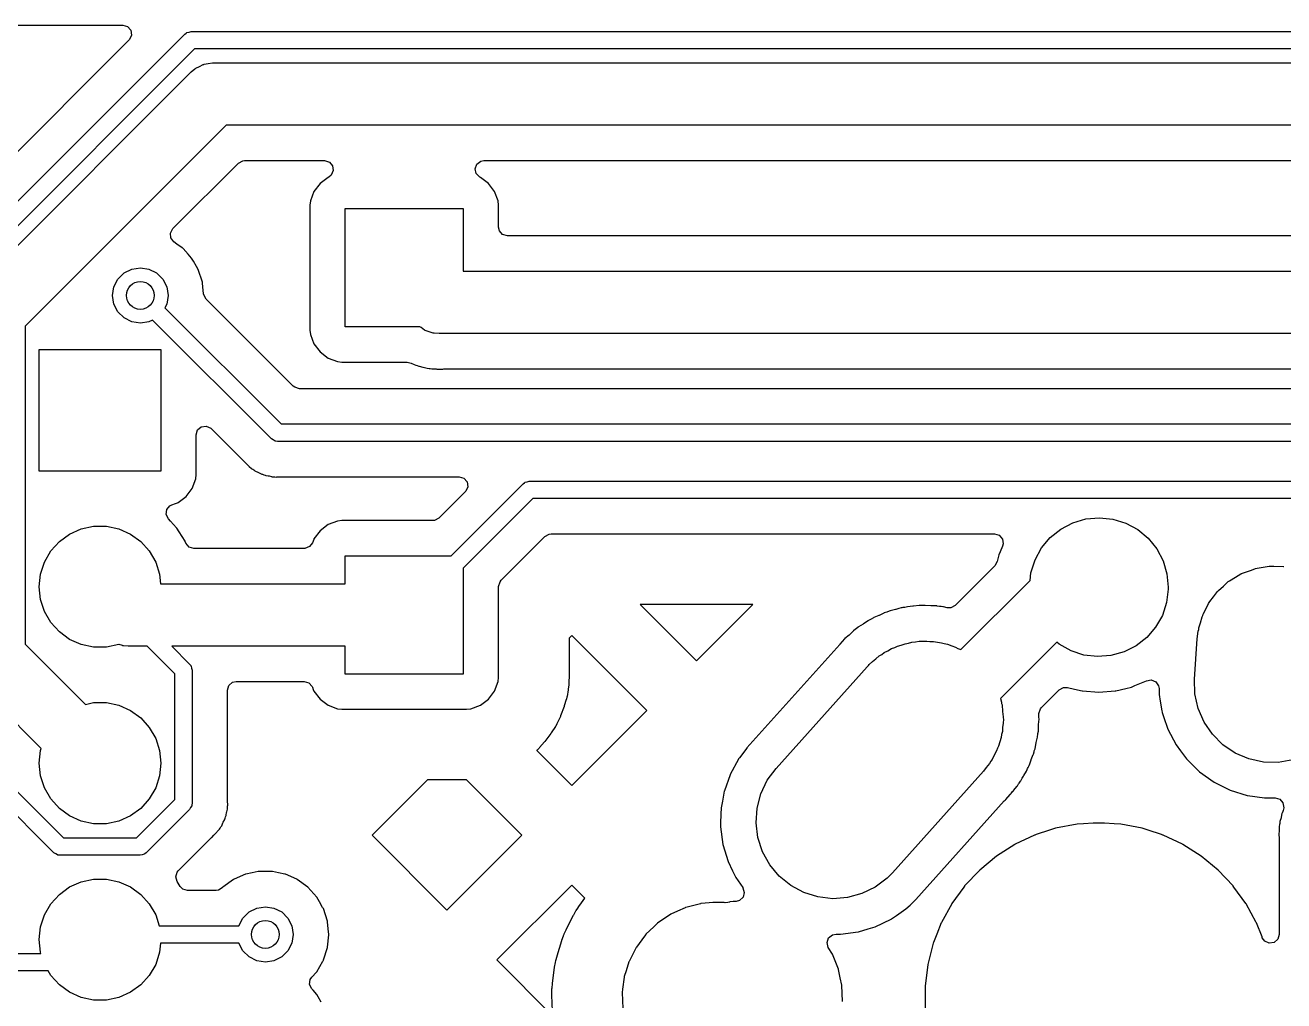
# Model space of a CAD drawing. Extents: x 124.5 to 210, y -114.5 to -26.5.
# Drawn here: x 144.04 to 162.16, y -40.56 to -26.51 of the extents above; entities that cross this region are included whole.
import ezdxf

# ---------------------------------------------------------------- set-up
doc = ezdxf.new("R2010")
doc.units = 0
doc.layers.add('BLACK', color=7, linetype='CONTINUOUS')

msp = doc.modelspace()

# ---------------------------------------------------------------- linework, layer by layer
at = {"layer": 'BLACK', "linetype": 'CONTINUOUS'}
for p, q in [((128.065, -26.5085), (145.447, -26.5085)), ((141.028, -31.9503), (146.342, -26.6366)), ((145.447, -26.5085), (145.515, -26.5285)), ((145.515, -26.5285), (145.561, -26.5822)), ((145.561, -26.5822), (145.571, -26.6524)), ((146.342, -26.6366), (146.36, -26.6233)), ((146.36, -26.6233), (146.363, -26.6198)), ((146.363, -26.6198), (146.366, -26.619)), ((146.366, -26.619), (146.371, -26.6151)), ((146.371, -26.6151), (146.401, -26.6087)), ((146.401, -26.6087), (146.43, -26.6)), ((146.43, -26.6), (201.191, -26.6)), ((145.536, -26.7236), (140.724, -31.535)), ((145.542, -26.717), (145.536, -26.7236)), ((145.571, -26.6524), (145.542, -26.717)), ((146.482, -26.85), (141.242, -32.0905)), ((201.139, -26.85), (146.482, -26.85)), ((146.433, -27.1818), (146.487, -27.1359)), ((146.487, -27.1359), (146.493, -27.1327)), ((146.493, -27.1327), (146.498, -27.1278)), ((146.498, -27.1278), (146.552, -27.1019)), ((146.552, -27.1019), (146.606, -27.0743)), ((146.606, -27.0743), (146.613, -27.073)), ((146.613, -27.073), (146.619, -27.0699)), ((146.619, -27.0699), (146.678, -27.061)), ((146.678, -27.061), (146.737, -27.0502)), ((146.737, -27.0502), (146.744, -27.0511)), ((146.744, -27.0511), (146.751, -27.05)), ((146.751, -27.05), (200.87, -27.05)), ((143.276, -30.3395), (146.433, -27.1818)), ((146.938, -27.95), (144.044, -30.8441)), ((200.684, -27.95), (146.938, -27.95)), ((146.169, -29.4378), (147.112, -28.4954)), ((147.112, -28.4954), (147.174, -28.4614)), ((147.174, -28.4614), (147.201, -28.4585)), ((147.201, -28.4585), (148.353, -28.4585)), ((148.353, -28.4585), (148.422, -28.4785)), ((148.422, -28.4785), (148.468, -28.5322)), ((148.478, -28.6024), (148.449, -28.667)), ((148.468, -28.5322), (148.478, -28.6024)), ((150.521, -28.5754), (150.546, -28.5089)), ((150.536, -28.6448), (150.521, -28.5754)), ((150.546, -28.5089), (150.603, -28.4664)), ((150.603, -28.4664), (150.647, -28.4585)), ((150.647, -28.4585), (174.516, -28.4585)), ((148.287, -28.7867), (148.199, -28.9033)), ((148.403, -28.6994), (148.287, -28.7867)), ((148.412, -28.6962), (148.403, -28.6994)), ((148.414, -28.695), (148.412, -28.6962)), ((148.449, -28.667), (148.414, -28.695)), ((150.586, -28.695), (150.536, -28.6448)), ((150.588, -28.6962), (150.586, -28.695)), ((150.597, -28.6994), (150.588, -28.6962)), ((150.713, -28.7867), (150.597, -28.6994)), ((150.801, -28.9033), (150.713, -28.7867)), ((148.199, -28.9033), (148.148, -29.0397)), ((150.852, -29.0397), (150.801, -28.9033)), ((148.148, -29.0397), (148.141, -29.1019)), ((148.141, -29.1019), (148.141, -30.8981)), ((148.65, -30.85), (148.65, -29.15)), ((148.65, -29.15), (150.35, -29.15)), ((150.35, -29.15), (150.35, -30.05)), ((150.858, -29.1019), (150.852, -29.0397)), ((150.858, -29.4155), (150.858, -29.1019)), ((146.135, -29.5019), (146.169, -29.4378)), ((146.141, -29.5726), (146.135, -29.5019)), ((150.87, -29.4678), (150.858, -29.4155)), ((150.916, -29.5215), (150.87, -29.4678)), ((150.984, -29.5415), (150.916, -29.5215)), ((146.184, -29.6288), (146.141, -29.5726)), ((146.227, -29.6602), (146.184, -29.6288)), ((146.301, -29.7136), (146.227, -29.6602)), ((146.311, -29.7211), (146.301, -29.7136)), ((174.516, -29.5415), (150.984, -29.5415)), ((146.316, -29.726), (146.311, -29.7211)), ((146.387, -29.8051), (146.316, -29.726)), ((146.316, -29.726), (146.316, -29.726)), ((146.439, -29.8631), (146.387, -29.8051)), ((146.465, -29.9078), (146.439, -29.8631)), ((145.376, -30.1649), (145.465, -30.0764)), ((145.465, -30.0764), (145.576, -30.0196)), ((145.576, -30.0196), (145.7, -30)), ((145.7, -30), (145.824, -30.0196)), ((145.824, -30.0196), (145.935, -30.0764)), ((145.935, -30.0764), (146.024, -30.1649)), ((146.508, -29.9832), (146.465, -29.9078)), ((146.535, -30.0284), (146.508, -29.9832)), ((146.594, -30.2101), (146.535, -30.0284)), ((150.35, -30.05), (178.056, -30.05)), ((145.32, -30.2764), (145.376, -30.1649)), ((146.024, -30.1649), (146.08, -30.2764)), ((146.594, -30.2166), (146.594, -30.2101)), ((146.601, -30.282), (146.594, -30.2166)), ((146.594, -30.2166), (146.594, -30.2166)), ((145.3, -30.4), (145.32, -30.2764)), ((145.32, -30.5236), (145.3, -30.4)), ((146.08, -30.2764), (146.1, -30.4)), ((146.1, -30.4), (146.08, -30.5236)), ((146.61, -30.3704), (146.601, -30.282)), ((146.611, -30.3753), (146.61, -30.3704)), ((146.613, -30.3889), (146.611, -30.3753)), ((146.647, -30.4512), (146.613, -30.3889)), ((145.376, -30.6351), (145.32, -30.5236)), ((146.08, -30.5236), (146.053, -30.5766)), ((146.053, -30.5766), (147.727, -32.2505)), ((147.901, -31.7051), (146.647, -30.4512)), ((145.465, -30.7236), (145.376, -30.6351)), ((145.576, -30.7804), (145.465, -30.7236)), ((145.7, -30.8), (145.576, -30.7804)), ((145.824, -30.7804), (145.7, -30.8)), ((145.877, -30.7534), (145.824, -30.7804)), ((147.587, -32.4639), (145.877, -30.7534)), ((144.044, -30.8441), (144.044, -35.4213)), ((148.141, -30.8981), (148.148, -30.9603)), ((148.148, -30.9603), (148.199, -31.0967)), ((149.724, -30.85), (148.65, -30.85)), ((149.741, -30.8621), (149.724, -30.85)), ((149.789, -30.8977), (149.741, -30.8621)), ((149.796, -30.9001), (149.789, -30.8977)), ((149.802, -30.9041), (149.796, -30.9001)), ((149.859, -30.9222), (149.802, -30.9041)), ((149.916, -30.942), (149.859, -30.9222)), ((149.923, -30.9423), (149.916, -30.942)), ((149.93, -30.9445), (149.923, -30.9423)), ((150, -30.95), (149.93, -30.9445)), ((178.242, -30.95), (150, -30.95)), ((148.199, -31.0967), (148.287, -31.2133)), ((144.244, -32.9303), (144.244, -31.1777)), ((144.244, -31.1777), (145.996, -31.1777)), ((145.996, -31.1777), (145.996, -32.9303)), ((148.287, -31.2133), (148.403, -31.3006)), ((148.403, -31.3006), (148.54, -31.3517)), ((148.54, -31.3517), (148.602, -31.3585)), ((148.602, -31.3585), (149.542, -31.3585)), ((149.542, -31.3585), (149.601, -31.3728)), ((149.601, -31.3728), (149.642, -31.3945)), ((149.642, -31.3945), (149.668, -31.4021)), ((149.668, -31.4021), (149.684, -31.4075)), ((149.684, -31.4075), (149.709, -31.4183)), ((149.709, -31.4183), (149.715, -31.4197)), ((149.715, -31.4197), (149.715, -31.4197)), ((149.715, -31.4197), (149.765, -31.4301)), ((149.765, -31.4301), (149.774, -31.4323)), ((149.774, -31.4323), (149.829, -31.4482)), ((149.829, -31.4482), (149.857, -31.4503)), ((149.857, -31.4503), (149.873, -31.4526)), ((149.873, -31.4526), (149.899, -31.4582)), ((149.899, -31.4582), (149.906, -31.4585)), ((149.906, -31.4585), (149.958, -31.4585)), ((149.958, -31.4585), (149.968, -31.4589)), ((149.968, -31.4589), (150.017, -31.4627)), ((150.017, -31.4627), (150.017, -31.4627)), ((150.017, -31.4627), (150.024, -31.4632)), ((150.024, -31.4632), (150.053, -31.4595)), ((150.053, -31.4595), (150.068, -31.4585)), ((150.068, -31.4585), (173.629, -31.4585)), ((147.922, -31.722), (147.901, -31.7051)), ((147.99, -31.742), (147.922, -31.722)), ((173.592, -31.742), (147.99, -31.742)), ((147.727, -32.2505), (173.92, -32.2505)), ((146.505, -32.4049), (146.525, -32.3368)), ((146.505, -32.9784), (146.505, -32.4049)), ((146.525, -32.3368), (146.578, -32.2903)), ((146.578, -32.2903), (146.649, -32.2802)), ((146.649, -32.2802), (146.713, -32.3097)), ((146.713, -32.3097), (146.72, -32.3158)), ((146.72, -32.3158), (147.172, -32.7678)), ((147.614, -32.4787), (147.587, -32.4639)), ((147.64, -32.4954), (147.614, -32.4787)), ((147.646, -32.4963), (147.64, -32.4954)), ((147.649, -32.4976), (147.646, -32.4963)), ((147.653, -32.4973), (147.649, -32.4976)), ((147.675, -32.5005), (147.653, -32.4973)), ((173.92, -32.5005), (147.675, -32.5005)), ((147.172, -32.7678), (147.179, -32.776)), ((147.179, -32.776), (147.183, -32.7825)), ((147.183, -32.7825), (147.189, -32.7879)), ((147.189, -32.7879), (147.233, -32.8291)), ((145.996, -32.9303), (144.244, -32.9303)), ((146.498, -33.0406), (146.505, -32.9784)), ((147.233, -32.8291), (147.236, -32.8319)), ((147.236, -32.8319), (147.256, -32.8516)), ((147.256, -32.8516), (147.259, -32.8541)), ((147.259, -32.8541), (147.268, -32.8618)), ((147.268, -32.8618), (147.3, -32.8921)), ((147.3, -32.8921), (147.307, -32.8959)), ((147.307, -32.8959), (147.307, -32.8959)), ((147.307, -32.8959), (147.318, -32.9018)), ((147.318, -32.9018), (147.334, -32.9127)), ((147.334, -32.9127), (147.35, -32.9251)), ((147.35, -32.9251), (147.358, -32.9283)), ((147.358, -32.9283), (147.358, -32.9283)), ((147.358, -32.9283), (147.391, -32.9427)), ((147.391, -32.9427), (147.402, -32.9479)), ((147.402, -32.9479), (147.44, -32.9692)), ((147.44, -32.9692), (147.448, -32.9712)), ((147.448, -32.9712), (147.448, -32.9712)), ((147.448, -32.9712), (147.46, -32.9742)), ((147.46, -32.9742), (147.479, -32.9806)), ((146.447, -33.177), (146.498, -33.0406)), ((147.479, -32.9806), (147.497, -32.9887)), ((147.497, -32.9887), (147.505, -32.9899)), ((147.505, -32.9899), (147.505, -32.9899)), ((147.505, -32.9899), (147.541, -32.9956)), ((147.541, -32.9956), (147.553, -32.998)), ((147.553, -32.998), (147.588, -33.007)), ((147.588, -33.007), (147.595, -33.009)), ((147.595, -33.009), (147.616, -33.009)), ((147.616, -33.009), (147.635, -33.0106)), ((147.635, -33.0106), (147.655, -33.0137)), ((147.655, -33.0137), (147.663, -33.013)), ((147.663, -33.013), (147.699, -33.0096)), ((147.699, -33.0096), (147.711, -33.009)), ((147.711, -33.009), (150.291, -33.009)), ((150.173, -34.15), (151.212, -33.1116)), ((150.291, -33.009), (150.359, -33.029)), ((150.359, -33.029), (150.406, -33.0827)), ((150.416, -33.1529), (150.386, -33.2175)), ((150.406, -33.0827), (150.416, -33.1529)), ((151.212, -33.1116), (151.229, -33.0983)), ((151.229, -33.0983), (151.232, -33.0948)), ((151.232, -33.0948), (151.235, -33.094)), ((151.235, -33.094), (151.24, -33.0901)), ((151.24, -33.0901), (151.27, -33.0837)), ((151.27, -33.0837), (151.3, -33.075)), ((151.3, -33.075), (174.449, -33.075)), ((139.552, -33.1669), (144.595, -38.2103)), ((146.243, -33.3809), (146.36, -33.2936)), ((146.36, -33.2936), (146.447, -33.177)), ((150.38, -33.2241), (149.999, -33.6046)), ((151.352, -33.325), (150.35, -34.3268)), ((150.386, -33.2175), (150.38, -33.2241)), ((174.501, -33.325), (151.352, -33.325)), ((144.455, -38.4237), (139.412, -33.3803)), ((146.073, -33.5537), (146.081, -33.4832)), ((146.081, -33.4832), (146.126, -33.4284)), ((146.126, -33.4284), (146.153, -33.4147)), ((146.153, -33.4147), (146.206, -33.3949)), ((146.206, -33.3949), (146.235, -33.3841)), ((146.235, -33.3841), (146.243, -33.3809)), ((146.235, -33.3841), (146.235, -33.3841)), ((146.104, -33.6175), (146.073, -33.5537)), ((146.132, -33.6483), (146.104, -33.6175)), ((146.221, -33.7462), (146.132, -33.6483)), ((148.403, -33.6994), (148.287, -33.7867)), ((148.54, -33.6483), (148.403, -33.6994)), ((148.602, -33.6415), (148.54, -33.6483)), ((149.91, -33.6415), (148.602, -33.6415)), ((149.937, -33.6386), (149.91, -33.6415)), ((149.999, -33.6046), (149.937, -33.6386)), ((158.952, -33.7632), (159.125, -33.6728)), ((159.125, -33.6728), (159.313, -33.6177)), ((159.313, -33.6177), (159.507, -33.6)), ((159.507, -33.6), (159.701, -33.6204)), ((159.701, -33.6204), (159.888, -33.6781)), ((159.888, -33.6781), (160.059, -33.771)), ((144.534, -33.9428), (144.682, -33.8351)), ((144.682, -33.8351), (144.849, -33.7606)), ((144.849, -33.7606), (145.028, -33.7225)), ((145.028, -33.7225), (145.212, -33.7225)), ((145.212, -33.7225), (145.391, -33.7606)), ((145.391, -33.7606), (145.558, -33.8351)), ((145.558, -33.8351), (145.706, -33.9428)), ((146.224, -33.7505), (146.221, -33.7462)), ((146.258, -33.8028), (146.224, -33.7505)), ((146.224, -33.7505), (146.224, -33.7505)), ((146.345, -33.9374), (146.258, -33.8028)), ((148.287, -33.7867), (148.199, -33.9033)), ((150.895, -34.5005), (151.525, -33.8704)), ((151.525, -33.8704), (151.588, -33.8364)), ((151.588, -33.8364), (151.615, -33.8335)), ((151.615, -33.8335), (157.996, -33.8335)), ((157.996, -33.8335), (158.064, -33.8535)), ((158.064, -33.8535), (158.111, -33.9072)), ((158.675, -34.035), (158.8, -33.8855)), ((158.8, -33.8855), (158.952, -33.7632)), ((160.059, -33.771), (160.21, -33.8954)), ((144.411, -34.0789), (144.534, -33.9428)), ((145.706, -33.9428), (145.829, -34.0789)), ((146.347, -33.9421), (146.345, -33.9374)), ((146.357, -33.9657), (146.347, -33.9421)), ((146.347, -33.9421), (146.347, -33.9421)), ((146.404, -34.0215), (146.357, -33.9657)), ((146.472, -34.0415), (146.404, -34.0215)), ((148.06, -34.0415), (146.472, -34.0415)), ((148.069, -34.0412), (148.06, -34.0415)), ((148.136, -34.0165), (148.069, -34.0412)), ((148.178, -33.9597), (148.136, -34.0165)), ((148.196, -33.9117), (148.178, -33.9597)), ((148.199, -33.9033), (148.196, -33.9117)), ((158.113, -34.0077), (158.077, -34.0923)), ((158.111, -33.9072), (158.121, -33.9774)), ((158.121, -33.9774), (158.113, -34.0077)), ((158.581, -34.2061), (158.675, -34.035)), ((160.21, -33.8954), (160.333, -34.0466)), ((160.333, -34.0466), (160.425, -34.2189)), ((144.263, -34.4118), (144.319, -34.2376)), ((144.319, -34.2376), (144.411, -34.0789)), ((145.829, -34.0789), (145.921, -34.2376)), ((145.921, -34.2376), (145.977, -34.4118)), ((148.65, -34.55), (148.65, -34.15)), ((148.65, -34.15), (150.173, -34.15)), ((158.037, -34.231), (158.004, -34.2907)), ((158.061, -34.1324), (158.037, -34.2308)), ((158.037, -34.2308), (158.037, -34.231)), ((158.077, -34.0923), (158.061, -34.1324)), ((158.522, -34.3921), (158.581, -34.2061)), ((160.425, -34.2189), (160.481, -34.4058)), ((144.244, -34.594), (144.263, -34.4118)), ((145.977, -34.4118), (145.992, -34.55)), ((150.35, -34.3268), (150.35, -35.85)), ((158.004, -34.2907), (157.432, -34.862)), ((158.509, -34.5043), (158.522, -34.3921)), ((160.481, -34.4058), (160.5, -34.6)), ((161.468, -34.4566), (161.546, -34.4088)), ((161.546, -34.4088), (161.552, -34.4066)), ((161.552, -34.4066), (161.556, -34.4046)), ((161.556, -34.4046), (161.681, -34.3584)), ((161.681, -34.3584), (161.746, -34.3338)), ((161.746, -34.3338), (161.748, -34.3335)), ((161.748, -34.3335), (161.749, -34.3333)), ((161.749, -34.3333), (161.952, -34.2985)), ((161.952, -34.2985), (161.954, -34.2985)), ((161.954, -34.2985), (161.957, -34.298)), ((161.957, -34.298), (162.02, -34.2994)), ((162.02, -34.2994), (162.158, -34.3012)), ((162.158, -34.3012), (162.164, -34.3025)), ((144.263, -34.7762), (144.244, -34.594)), ((145.992, -34.55), (148.65, -34.55)), ((150.858, -34.5896), (150.879, -34.5215)), ((150.858, -35.8981), (150.858, -34.5896)), ((150.879, -34.5215), (150.895, -34.5005)), ((157.514, -35.4996), (158.509, -34.5043)), ((160.5, -34.6), (160.5, -34.6279)), ((161.224, -34.6456), (161.295, -34.5836)), ((161.295, -34.5836), (161.364, -34.5203)), ((161.364, -34.5203), (161.373, -34.5148)), ((161.373, -34.5148), (161.379, -34.5099)), ((161.379, -34.5099), (161.468, -34.4566)), ((144.319, -34.9504), (144.263, -34.7762)), ((160.5, -34.6279), (160.475, -34.8215)), ((161.096, -34.8073), (161.151, -34.7385)), ((161.151, -34.7385), (161.206, -34.6643)), ((161.206, -34.6643), (161.217, -34.6543)), ((161.217, -34.6543), (161.224, -34.6456)), ((144.411, -35.1091), (144.319, -34.9504)), ((154.517, -34.8475), (152.896, -34.8475)), ((152.896, -34.8475), (153.707, -35.658)), ((153.707, -35.658), (154.517, -34.8475)), ((156.406, -34.9734), (156.337, -35.0064)), ((156.41, -34.9713), (156.406, -34.9734)), ((156.447, -34.9604), (156.41, -34.9713)), ((156.459, -34.9561), (156.447, -34.9604)), ((156.494, -34.9416), (156.459, -34.9561)), ((156.572, -34.9228), (156.494, -34.9416)), ((156.579, -34.921), (156.572, -34.9228)), ((156.619, -34.9091), (156.579, -34.921)), ((156.652, -34.8993), (156.619, -34.9091)), ((156.657, -34.8978), (156.652, -34.8993)), ((156.652, -34.8993), (156.652, -34.8993)), ((156.661, -34.8972), (156.657, -34.8978)), ((156.68, -34.8947), (156.661, -34.8972)), ((156.661, -34.8972), (156.661, -34.8972)), ((156.694, -34.8928), (156.68, -34.8947)), ((156.707, -34.8904), (156.694, -34.8928)), ((156.744, -34.8816), (156.707, -34.8904)), ((156.824, -34.8753), (156.744, -34.8816)), ((156.831, -34.8746), (156.824, -34.8753)), ((156.911, -34.8638), (156.831, -34.8746)), ((156.916, -34.864), (156.911, -34.8638)), ((156.949, -34.8648), (156.916, -34.864)), ((156.916, -34.864), (156.916, -34.864)), ((156.962, -34.8644), (156.949, -34.8648)), ((156.995, -34.8618), (156.962, -34.8644)), ((157, -34.8614), (156.995, -34.8618)), ((156.995, -34.8618), (156.995, -34.8618)), ((157.081, -34.8678), (157, -34.8614)), ((157.087, -34.8681), (157.081, -34.8678)), ((157.168, -34.8701), (157.087, -34.8681)), ((157.173, -34.871), (157.168, -34.8701)), ((157.206, -34.877), (157.173, -34.871)), ((157.173, -34.871), (157.173, -34.871)), ((157.219, -34.8787), (157.206, -34.877)), ((157.231, -34.8796), (157.219, -34.8787)), ((157.256, -34.8816), (157.231, -34.8796)), ((157.261, -34.8828), (157.256, -34.8816)), ((157.314, -34.8955), (157.261, -34.8828)), ((157.261, -34.8828), (157.261, -34.8828)), ((157.37, -34.8961), (157.314, -34.8955)), ((157.432, -34.862), (157.37, -34.8961)), ((160.475, -34.8215), (160.414, -35.0067)), ((161.001, -34.9895), (161.039, -34.9164)), ((161.039, -34.9164), (161.078, -34.8355)), ((161.078, -34.8355), (161.09, -34.8202)), ((161.09, -34.8202), (161.096, -34.8073)), ((144.534, -35.2452), (144.411, -35.1091)), ((156.106, -35.1322), (156.041, -35.1718)), ((156.111, -35.1285), (156.106, -35.1322)), ((156.178, -35.0824), (156.111, -35.1285)), ((156.183, -35.0803), (156.178, -35.0824)), ((156.213, -35.066), (156.183, -35.0803)), ((156.183, -35.0803), (156.183, -35.0803)), ((156.224, -35.0598), (156.213, -35.066)), ((156.256, -35.04), (156.224, -35.0598)), ((156.261, -35.0381), (156.256, -35.04)), ((156.331, -35.0091), (156.261, -35.0381)), ((156.261, -35.0381), (156.261, -35.0381)), ((156.337, -35.0064), (156.331, -35.0091)), ((160.414, -35.0067), (160.317, -35.1764)), ((160.94, -35.1861), (160.963, -35.1113)), ((160.963, -35.1113), (160.985, -35.0278)), ((160.985, -35.0278), (160.995, -35.007)), ((160.995, -35.007), (161.001, -34.9895)), ((144.682, -35.3529), (144.534, -35.2452)), ((151.911, -35.296), (151.873, -35.3342)), ((151.873, -35.3342), (151.873, -35.8981)), ((152.99, -36.375), (151.911, -35.296)), ((155.903, -35.2889), (155.845, -35.3382)), ((155.908, -35.2844), (155.903, -35.2889)), ((155.967, -35.2284), (155.908, -35.2844)), ((155.998, -35.2068), (155.967, -35.2284)), ((156.008, -35.1989), (155.998, -35.2068)), ((156.037, -35.1744), (156.008, -35.1989)), ((156.041, -35.1718), (156.037, -35.1744)), ((156.041, -35.1718), (156.041, -35.1718)), ((160.19, -35.3242), (160.036, -35.4443)), ((160.317, -35.1764), (160.19, -35.3242)), ((160.917, -35.3435), (160.93, -35.2343)), ((160.93, -35.2343), (160.937, -35.208)), ((160.937, -35.208), (160.94, -35.1861)), ((144.044, -35.4213), (144.91, -36.2877)), ((144.849, -35.4274), (144.682, -35.3529)), ((145.028, -35.4655), (144.849, -35.4274)), ((145.212, -35.4655), (145.028, -35.4655)), ((145.391, -35.4274), (145.212, -35.4655)), ((145.395, -35.4256), (145.391, -35.4274)), ((145.442, -35.442), (145.395, -35.4256)), ((145.449, -35.4423), (145.442, -35.442)), ((145.456, -35.4445), (145.449, -35.4423)), ((145.526, -35.45), (145.456, -35.4445)), ((145.799, -35.45), (145.526, -35.45)), ((146.196, -35.8471), (145.799, -35.45)), ((148.65, -35.45), (146.153, -35.45)), ((146.153, -35.45), (146.41, -35.7069)), ((148.65, -35.85), (148.65, -35.45)), ((155.77, -35.4247), (154.433, -36.915)), ((155.772, -35.4224), (155.77, -35.4247)), ((155.838, -35.3451), (155.772, -35.4224)), ((155.841, -35.3414), (155.838, -35.3451)), ((155.838, -35.3451), (155.838, -35.3451)), ((155.845, -35.3382), (155.841, -35.3414)), ((155.845, -35.3382), (155.845, -35.3382)), ((156.411, -35.5418), (156.462, -35.5165)), ((156.462, -35.5165), (156.516, -35.4846)), ((156.516, -35.4846), (156.561, -35.4678)), ((156.561, -35.4678), (156.602, -35.4476)), ((156.602, -35.4476), (156.654, -35.4334)), ((156.654, -35.4334), (156.709, -35.4133)), ((156.709, -35.4133), (156.761, -35.4044)), ((156.761, -35.4044), (156.809, -35.3914)), ((156.809, -35.3914), (156.859, -35.3876)), ((156.859, -35.3876), (156.912, -35.3785)), ((156.912, -35.3785), (156.969, -35.3792)), ((156.969, -35.3792), (157.022, -35.3752)), ((157.022, -35.3752), (157.068, -35.3805)), ((157.068, -35.3805), (157.118, -35.3812)), ((157.118, -35.3812), (157.178, -35.3931)), ((157.178, -35.3931), (157.234, -35.3996)), ((157.234, -35.3996), (157.275, -35.4124)), ((157.275, -35.4124), (157.32, -35.4213)), ((157.32, -35.4213), (157.381, -35.4457)), ((157.381, -35.4457), (157.438, -35.4637)), ((157.438, -35.4637), (157.472, -35.4822)), ((157.472, -35.4822), (157.511, -35.4976)), ((157.511, -35.4976), (157.514, -35.4996)), ((158.895, -35.3917), (158.082, -36.2047)), ((158.929, -35.4211), (158.895, -35.3917)), ((159.1, -35.5164), (158.929, -35.4211)), ((159.285, -35.5767), (159.1, -35.5164)), ((160.036, -35.4443), (159.862, -35.5323)), ((160.878, -35.9235), (160.917, -35.3435)), ((156.195, -35.7155), (156.24, -35.6706)), ((156.24, -35.6706), (156.289, -35.6338)), ((156.289, -35.6338), (156.339, -35.5899)), ((156.339, -35.5899), (156.377, -35.5671)), ((156.377, -35.5671), (156.411, -35.5418)), ((159.479, -35.5998), (159.285, -35.5767)), ((159.674, -35.5848), (159.479, -35.5998)), ((159.862, -35.5323), (159.674, -35.5848)), ((146.196, -37.6588), (146.196, -35.8471)), ((146.41, -35.7069), (146.423, -35.7248)), ((146.423, -35.7248), (146.426, -35.7278)), ((146.426, -35.7278), (146.427, -35.7305)), ((146.427, -35.7305), (146.431, -35.7357)), ((146.431, -35.7357), (146.438, -35.7658)), ((146.438, -35.7658), (146.446, -35.7953)), ((146.446, -35.7953), (146.446, -37.7106)), ((150.35, -35.85), (148.65, -35.85)), ((154.853, -37.2087), (156.163, -35.7487)), ((156.163, -35.7487), (156.178, -35.7332)), ((156.178, -35.7332), (156.184, -35.7256)), ((156.184, -35.7256), (156.195, -35.7155)), ((144.272, -36.9227), (143.276, -35.9259)), ((146.955, -36.0845), (146.975, -36.0164)), ((146.975, -36.0164), (147.028, -35.9699)), ((147.028, -35.9699), (147.081, -35.9585)), ((147.081, -35.9585), (148.06, -35.9585)), ((148.06, -35.9585), (148.128, -35.9785)), ((148.128, -35.9785), (148.175, -36.0322)), ((148.175, -36.0322), (148.178, -36.0403)), ((148.178, -36.0403), (148.19, -36.0726)), ((150.801, -36.0967), (150.852, -35.9603)), ((150.852, -35.9603), (150.858, -35.8981)), ((151.867, -36.0076), (151.86, -36.0698)), ((151.87, -35.9632), (151.867, -36.0043)), ((151.867, -36.0043), (151.867, -36.0076)), ((151.871, -35.9462), (151.87, -35.9598)), ((151.87, -35.9598), (151.87, -35.9632)), ((151.872, -35.9015), (151.871, -35.9428)), ((151.871, -35.9428), (151.871, -35.9462)), ((151.873, -35.8981), (151.872, -35.9015)), ((158.929, -36.0762), (158.992, -36.0422)), ((158.992, -36.0422), (159.048, -36.0428)), ((159.048, -36.0428), (159.147, -36.0667)), ((159.742, -36.0934), (159.887, -36.0584)), ((159.887, -36.0584), (159.968, -36.0391)), ((159.968, -36.0391), (160.019, -36.0176)), ((160.019, -36.0176), (160.09, -35.9882)), ((160.09, -35.9882), (160.187, -35.9482)), ((160.187, -35.9488), (160.254, -35.9363)), ((160.187, -35.9482), (160.187, -35.9488)), ((160.254, -35.9363), (160.319, -35.963)), ((160.319, -35.963), (160.36, -36.021)), ((160.36, -36.021), (160.367, -36.0603)), ((160.367, -36.0603), (160.368, -36.1132)), ((160.883, -36.1371), (160.878, -35.9235)), ((146.955, -37.6748), (146.955, -36.0845)), ((148.19, -36.0726), (148.199, -36.0967)), ((148.199, -36.0967), (148.287, -36.2133)), ((148.287, -36.2133), (148.403, -36.3006)), ((150.597, -36.3006), (150.713, -36.2133)), ((150.713, -36.2133), (150.801, -36.0967)), ((151.832, -36.2176), (151.804, -36.3088)), ((151.834, -36.21), (151.832, -36.2176)), ((151.841, -36.1793), (151.834, -36.21)), ((151.843, -36.1716), (151.841, -36.1793)), ((151.859, -36.0776), (151.843, -36.1716)), ((151.86, -36.0698), (151.859, -36.0776)), ((158.082, -36.2047), (158.098, -36.2546)), ((158.673, -36.3327), (158.929, -36.0762)), ((159.147, -36.0667), (159.258, -36.0934)), ((159.258, -36.0934), (159.258, -36.0934)), ((159.258, -36.0934), (159.263, -36.0945)), ((159.263, -36.0945), (159.5, -36.1132)), ((159.5, -36.1132), (159.737, -36.0945)), ((159.737, -36.0945), (159.742, -36.0934)), ((159.742, -36.0934), (159.742, -36.0934)), ((160.368, -36.1132), (160.368, -36.1457)), ((160.368, -36.1457), (160.384, -36.2397)), ((160.384, -36.2397), (160.407, -36.3794)), ((160.929, -36.3458), (160.883, -36.1371)), ((144.91, -36.2877), (145.028, -36.2625)), ((145.028, -36.2625), (145.212, -36.2625)), ((145.212, -36.2625), (145.391, -36.3006)), ((145.391, -36.3006), (145.558, -36.3751)), ((145.558, -36.3751), (145.706, -36.4828)), ((148.403, -36.3006), (148.54, -36.3517)), ((148.54, -36.3517), (148.602, -36.3585)), ((148.602, -36.3585), (150.398, -36.3585)), ((150.398, -36.3585), (150.46, -36.3517)), ((150.46, -36.3517), (150.597, -36.3006)), ((151.801, -36.3163), (151.75, -36.4526)), ((151.804, -36.3088), (151.801, -36.3163)), ((151.911, -37.4541), (152.99, -36.375)), ((158.098, -36.2546), (158.1, -36.2746)), ((158.1, -36.2746), (158.106, -36.295)), ((158.106, -36.295), (158.115, -36.3903)), ((158.115, -36.3903), (158.124, -36.4666)), ((158.635, -36.4492), (158.636, -36.4187)), ((158.636, -36.4187), (158.658, -36.3511)), ((158.658, -36.3511), (158.673, -36.3327)), ((160.407, -36.3794), (160.411, -36.3992)), ((160.411, -36.3992), (160.412, -36.4039)), ((160.412, -36.4039), (160.432, -36.4633)), ((161.014, -36.542), (160.929, -36.3458)), ((145.706, -36.4828), (145.829, -36.6189)), ((151.68, -36.5987), (151.676, -36.6064)), ((151.697, -36.5674), (151.68, -36.5987)), ((151.702, -36.5594), (151.697, -36.5674)), ((151.747, -36.4609), (151.702, -36.5594)), ((151.75, -36.4526), (151.747, -36.4609)), ((158.123, -36.5589), (158.114, -36.6219)), ((158.124, -36.4666), (158.123, -36.4829)), ((158.123, -36.4829), (158.125, -36.5)), ((158.125, -36.5), (158.123, -36.5589)), ((158.63, -36.6684), (158.632, -36.5877)), ((158.632, -36.5809), (158.633, -36.5753)), ((158.632, -36.5877), (158.632, -36.5809)), ((158.633, -36.5753), (158.639, -36.5)), ((158.636, -36.4621), (158.635, -36.4492)), ((158.636, -36.4712), (158.636, -36.4621)), ((158.639, -36.5), (158.636, -36.4712)), ((160.432, -36.4633), (160.493, -36.6429)), ((161.134, -36.7186), (161.014, -36.542)), ((145.829, -36.6189), (145.921, -36.7776)), ((145.921, -36.7776), (145.977, -36.9518)), ((151.612, -36.7048), (151.525, -36.8214)), ((151.617, -36.6975), (151.612, -36.7048)), ((151.676, -36.6064), (151.617, -36.6975)), ((158.094, -36.7626), (158.072, -36.8271)), ((158.1, -36.7194), (158.094, -36.7626)), ((158.111, -36.6799), (158.1, -36.7194)), ((158.114, -36.6219), (158.111, -36.6799)), ((158.599, -36.8352), (158.617, -36.7611)), ((158.617, -36.7611), (158.618, -36.7563)), ((158.617, -36.7611), (158.617, -36.7611)), ((158.618, -36.7563), (158.621, -36.7184)), ((158.621, -36.7184), (158.623, -36.7056)), ((158.623, -36.7056), (158.629, -36.6733)), ((158.629, -36.6733), (158.63, -36.6684)), ((158.629, -36.6733), (158.629, -36.6733)), ((160.493, -36.6429), (160.612, -36.8707)), ((161.286, -36.8693), (161.134, -36.7186)), ((144.244, -37.134), (144.263, -36.9518)), ((144.263, -36.9518), (144.272, -36.9227)), ((145.977, -36.9518), (145.996, -37.134)), ((151.41, -36.9481), (151.407, -36.9506)), ((151.407, -36.9506), (151.911, -37.4541)), ((151.417, -36.942), (151.41, -36.9481)), ((151.442, -36.9167), (151.417, -36.942)), ((151.448, -36.9102), (151.442, -36.9167)), ((151.519, -36.8284), (151.448, -36.9102)), ((151.525, -36.8214), (151.519, -36.8284)), ((154.43, -36.9188), (154.324, -37.0572)), ((154.431, -36.9169), (154.43, -36.9188)), ((154.43, -36.9188), (154.43, -36.9188)), ((154.433, -36.915), (154.431, -36.9169)), ((154.433, -36.915), (154.433, -36.915)), ((158.028, -36.9576), (157.992, -37.0209)), ((158.04, -36.9201), (158.028, -36.9576)), ((158.056, -36.8866), (158.04, -36.9201)), ((158.072, -36.8271), (158.056, -36.8866)), ((158.567, -36.9694), (158.571, -36.957)), ((158.571, -36.957), (158.582, -36.926)), ((158.582, -36.926), (158.583, -36.9213)), ((158.582, -36.926), (158.582, -36.926)), ((158.583, -36.9213), (158.598, -36.8419)), ((158.598, -36.8419), (158.599, -36.8352)), ((160.612, -36.8707), (160.674, -36.9547)), ((160.674, -36.9547), (160.76, -37.07)), ((161.463, -36.9887), (161.286, -36.8693)), ((144.263, -37.3162), (144.244, -37.134)), ((145.996, -37.134), (145.977, -37.3162)), ((154.31, -37.0771), (154.192, -37.2962)), ((154.312, -37.0743), (154.31, -37.0771)), ((154.314, -37.07), (154.312, -37.0743)), ((154.324, -37.0572), (154.314, -37.07)), ((157.927, -37.1372), (157.878, -37.1966)), ((157.944, -37.1063), (157.927, -37.1372)), ((157.964, -37.0794), (157.944, -37.1063)), ((157.992, -37.0209), (157.964, -37.0794)), ((158.5, -37.1592), (158.525, -37.0877)), ((158.525, -37.0877), (158.527, -37.0813)), ((158.527, -37.0813), (158.556, -37.0109)), ((158.556, -37.0109), (158.558, -37.0063)), ((158.558, -37.0063), (158.567, -36.9694)), ((160.76, -37.07), (160.765, -37.0771)), ((160.765, -37.0771), (160.769, -37.0806)), ((160.769, -37.0806), (160.769, -37.0806)), ((160.769, -37.0806), (160.78, -37.0916)), ((160.78, -37.0916), (160.949, -37.257)), ((161.66, -37.0723), (161.463, -36.9887)), ((161.869, -37.1173), (161.66, -37.0723)), ((162.082, -37.122), (161.869, -37.1173)), ((162.293, -37.0862), (162.082, -37.122)), ((144.319, -37.4904), (144.263, -37.3162)), ((145.977, -37.3162), (145.921, -37.4904)), ((154.19, -37.3008), (154.108, -37.534)), ((154.192, -37.2962), (154.19, -37.3008)), ((154.19, -37.3008), (154.19, -37.3008)), ((154.726, -37.3806), (154.853, -37.2087)), ((157.837, -37.2513), (156.527, -38.7113)), ((157.878, -37.1966), (157.837, -37.2513)), ((158.397, -37.3501), (158.414, -37.319)), ((158.414, -37.319), (158.418, -37.3131)), ((158.418, -37.3131), (158.457, -37.2481)), ((158.457, -37.2481), (158.46, -37.2439)), ((158.46, -37.2439), (158.462, -37.2393)), ((158.462, -37.2393), (158.475, -37.2088)), ((158.462, -37.2393), (158.462, -37.2393)), ((158.475, -37.2088), (158.48, -37.1971)), ((158.48, -37.1971), (158.496, -37.1682)), ((158.496, -37.1682), (158.498, -37.1638)), ((158.496, -37.1682), (158.496, -37.1682)), ((158.498, -37.1638), (158.5, -37.1592)), ((158.5, -37.1592), (158.5, -37.1592)), ((160.949, -37.257), (161.159, -37.406)), ((144.411, -37.6491), (144.319, -37.4904)), ((145.921, -37.4904), (145.829, -37.6491)), ((149.834, -37.3725), (149.036, -38.1711)), ((150.395, -37.3725), (149.834, -37.3725)), ((151.194, -38.1711), (150.395, -37.3725)), ((154.634, -37.5734), (154.726, -37.3806)), ((158.273, -37.5249), (158.326, -37.4631)), ((158.326, -37.4631), (158.328, -37.4589)), ((158.328, -37.4589), (158.345, -37.4307)), ((158.328, -37.4589), (158.328, -37.4589)), ((158.345, -37.4307), (158.353, -37.42)), ((158.353, -37.42), (158.373, -37.394)), ((158.373, -37.3939), (158.376, -37.39)), ((158.373, -37.394), (158.373, -37.3939)), ((158.376, -37.39), (158.397, -37.3501)), ((161.159, -37.406), (161.389, -37.5203)), ((144.534, -37.7852), (144.411, -37.6491)), ((145.645, -38.2103), (146.196, -37.6588)), ((145.829, -37.6491), (145.706, -37.7852)), ((146.955, -37.6867), (146.955, -37.6748)), ((146.96, -37.7307), (146.955, -37.6867)), ((154.08, -37.6807), (154.063, -37.775)), ((154.107, -37.5387), (154.08, -37.6807)), ((154.108, -37.534), (154.107, -37.5387)), ((154.108, -37.534), (154.108, -37.534)), ((154.579, -37.7801), (154.634, -37.5734)), ((156.863, -39.0987), (158.138, -37.678)), ((158.138, -37.678), (158.15, -37.6663)), ((158.15, -37.6663), (158.155, -37.6618)), ((158.155, -37.6618), (158.159, -37.6586)), ((158.155, -37.6618), (158.155, -37.6618)), ((158.159, -37.6586), (158.162, -37.6549)), ((158.162, -37.6549), (158.221, -37.5852)), ((158.162, -37.6549), (158.162, -37.6549)), ((158.221, -37.5852), (158.229, -37.5768)), ((158.229, -37.5768), (158.231, -37.5745)), ((158.231, -37.5745), (158.247, -37.5556)), ((158.247, -37.5556), (158.259, -37.5431)), ((158.259, -37.5431), (158.269, -37.5301)), ((158.269, -37.5301), (158.273, -37.5249)), ((161.389, -37.5203), (161.634, -37.5972)), ((161.634, -37.5972), (161.639, -37.5979)), ((161.639, -37.5979), (161.639, -37.5979)), ((161.639, -37.5979), (161.884, -37.634)), ((161.884, -37.634), (161.884, -37.634)), ((161.884, -37.634), (161.889, -37.6348)), ((161.889, -37.6348), (161.937, -37.6342)), ((161.937, -37.6342), (162.036, -37.6332)), ((162.036, -37.6332), (162.104, -37.6525)), ((162.104, -37.6525), (162.151, -37.7057)), ((144.682, -37.8929), (144.534, -37.7852)), ((145.706, -37.7852), (145.558, -37.8929)), ((146.41, -37.799), (145.785, -38.4237)), ((146.424, -37.772), (146.41, -37.799)), ((146.441, -37.7461), (146.424, -37.772)), ((146.442, -37.7397), (146.441, -37.7461)), ((146.443, -37.7373), (146.442, -37.7397)), ((146.446, -37.7106), (146.443, -37.7327)), ((146.443, -37.7327), (146.443, -37.7373)), ((146.936, -37.8809), (146.941, -37.8451)), ((146.941, -37.8451), (146.944, -37.8335)), ((146.944, -37.8335), (146.953, -37.7983)), ((146.953, -37.7983), (146.955, -37.7907)), ((146.953, -37.7983), (146.953, -37.7983)), ((146.955, -37.7704), (146.956, -37.7507)), ((146.955, -37.7907), (146.955, -37.7704)), ((146.956, -37.7507), (146.958, -37.7385)), ((146.958, -37.7385), (146.96, -37.7307)), ((154.059, -37.8537), (154.055, -38.0122)), ((154.06, -37.7916), (154.059, -37.8537)), ((154.063, -37.775), (154.06, -37.7916)), ((154.565, -37.9934), (154.579, -37.7801)), ((162.135, -37.8599), (162.125, -37.9101)), ((162.137, -37.8537), (162.135, -37.8599)), ((162.135, -37.8599), (162.135, -37.8599)), ((162.147, -37.8287), (162.137, -37.8537)), ((162.153, -37.8134), (162.147, -37.8287)), ((162.151, -37.7057), (162.162, -37.7758)), ((162.159, -37.7939), (162.153, -37.8134)), ((162.162, -37.7758), (162.159, -37.7939)), ((144.849, -37.9674), (144.682, -37.8929)), ((145.028, -38.0055), (144.849, -37.9674)), ((145.212, -38.0055), (145.028, -38.0055)), ((145.391, -37.9674), (145.212, -38.0055)), ((145.558, -37.8929), (145.391, -37.9674)), ((146.848, -38.0682), (146.858, -38.0517)), ((146.858, -38.0517), (146.861, -38.0486)), ((146.861, -38.0486), (146.871, -38.0357)), ((146.871, -38.0357), (146.888, -37.9951)), ((146.888, -37.9951), (146.894, -37.9845)), ((146.894, -37.9845), (146.915, -37.9457)), ((146.915, -37.9457), (146.917, -37.938)), ((146.917, -37.938), (146.92, -37.9261)), ((146.917, -37.938), (146.917, -37.938)), ((146.92, -37.9261), (146.926, -37.9074)), ((146.926, -37.9074), (146.931, -37.896)), ((146.931, -37.896), (146.934, -37.8888)), ((146.934, -37.8888), (146.936, -37.8809)), ((146.936, -37.8809), (146.936, -37.8809)), ((154.055, -38.0122), (154.054, -38.0486)), ((154.054, -38.0486), (154.088, -38.3035)), ((154.592, -38.2054), (154.565, -37.9934)), ((159.186, -38.0124), (158.876, -38.0714)), ((159.279, -38.0065), (159.186, -38.0124)), ((159.419, -37.9977), (159.279, -38.0065)), ((159.421, -37.9976), (159.419, -37.9977)), ((159.419, -37.9977), (159.419, -37.9977)), ((159.579, -37.9976), (159.421, -37.9976)), ((159.581, -37.9977), (159.579, -37.9976)), ((159.721, -38.0065), (159.581, -37.9977)), ((159.581, -37.9977), (159.581, -37.9977)), ((159.814, -38.0124), (159.721, -38.0065)), ((160.124, -38.0714), (159.814, -38.0124)), ((162.097, -38.0443), (162.096, -38.0507)), ((162.096, -38.0507), (162.096, -38.1032)), ((162.102, -38.0176), (162.097, -38.0443)), ((162.105, -38.0015), (162.102, -38.0176)), ((162.107, -37.9744), (162.105, -38.0015)), ((162.123, -37.919), (162.107, -37.9744)), ((162.125, -37.9101), (162.123, -37.919)), ((144.595, -38.2103), (145.645, -38.2103)), ((146.246, -38.6817), (146.714, -38.2143)), ((146.714, -38.2143), (146.722, -38.2067)), ((146.722, -38.2067), (146.728, -38.2026)), ((146.728, -38.2026), (146.758, -38.1711)), ((146.758, -38.1711), (146.775, -38.153)), ((146.775, -38.153), (146.778, -38.1501)), ((146.778, -38.1501), (146.797, -38.1304)), ((146.797, -38.1304), (146.8, -38.1272)), ((146.8, -38.1272), (146.808, -38.1182)), ((146.808, -38.1182), (146.822, -38.1032)), ((146.822, -38.1032), (146.838, -38.0859)), ((146.838, -38.0859), (146.848, -38.0682)), ((149.036, -38.1711), (150.115, -39.2501)), ((150.115, -39.2501), (151.194, -38.1711)), ((154.658, -38.4086), (154.592, -38.2054)), ((158.573, -38.1704), (158.296, -38.3011)), ((158.577, -38.1687), (158.573, -38.1704)), ((158.573, -38.1704), (158.573, -38.1704)), ((158.597, -38.1622), (158.577, -38.1687)), ((158.79, -38.0997), (158.597, -38.1622)), ((158.876, -38.0714), (158.79, -38.0997)), ((160.21, -38.0997), (160.124, -38.0714)), ((160.403, -38.1622), (160.21, -38.0997)), ((160.423, -38.1687), (160.403, -38.1622)), ((160.427, -38.1704), (160.423, -38.1687)), ((160.704, -38.3011), (160.427, -38.1704)), ((160.427, -38.1704), (160.427, -38.1704)), ((162.093, -38.1501), (162.092, -38.1685)), ((162.092, -38.1685), (162.093, -38.1749)), ((162.096, -38.1129), (162.093, -38.1501)), ((162.093, -38.1749), (162.096, -38.1975)), ((162.096, -38.1032), (162.096, -38.1129)), ((162.096, -38.1975), (162.096, -38.2133)), ((162.096, -38.2133), (162.096, -39.5998)), ((154.088, -38.3035), (154.161, -38.5499)), ((154.762, -38.5956), (154.658, -38.4086)), ((158.292, -38.3028), (158.026, -38.4715)), ((158.296, -38.3011), (158.292, -38.3028)), ((158.296, -38.3011), (158.296, -38.3011)), ((160.708, -38.3028), (160.704, -38.3011)), ((160.704, -38.3011), (160.704, -38.3011)), ((160.974, -38.4715), (160.708, -38.3028)), ((144.482, -38.4385), (144.455, -38.4237)), ((144.508, -38.4552), (144.482, -38.4385)), ((144.514, -38.4561), (144.508, -38.4552)), ((144.517, -38.4574), (144.514, -38.4561)), ((144.521, -38.4571), (144.517, -38.4574)), ((144.543, -38.4603), (144.521, -38.4571)), ((145.697, -38.4603), (144.543, -38.4603)), ((145.726, -38.4516), (145.697, -38.4603)), ((145.756, -38.4452), (145.726, -38.4516)), ((145.761, -38.4413), (145.756, -38.4452)), ((145.764, -38.4405), (145.761, -38.4413)), ((145.767, -38.437), (145.764, -38.4405)), ((145.785, -38.4237), (145.767, -38.437)), ((154.161, -38.5499), (154.225, -38.6831)), ((154.899, -38.7597), (154.762, -38.5956)), ((158.026, -38.4715), (157.784, -38.6722)), ((161.216, -38.6722), (160.974, -38.4715)), ((146.209, -38.7712), (146.229, -38.703)), ((146.229, -38.8393), (146.209, -38.7712)), ((146.229, -38.703), (146.246, -38.6817)), ((147.212, -38.7339), (147.049, -38.8062)), ((147.218, -38.7312), (147.212, -38.7339)), ((147.212, -38.7339), (147.212, -38.7339)), ((147.311, -38.7114), (147.218, -38.7312)), ((147.398, -38.6929), (147.311, -38.7114)), ((147.405, -38.6915), (147.398, -38.6929)), ((147.398, -38.6929), (147.398, -38.6929)), ((147.595, -38.6915), (147.405, -38.6915)), ((147.602, -38.6929), (147.595, -38.6915)), ((147.689, -38.7114), (147.602, -38.6929)), ((147.602, -38.6929), (147.602, -38.6929)), ((147.782, -38.7312), (147.689, -38.7114)), ((147.788, -38.7339), (147.782, -38.7312)), ((147.951, -38.8062), (147.788, -38.7339)), ((147.788, -38.7339), (147.788, -38.7339)), ((154.225, -38.6831), (154.267, -38.7712)), ((154.267, -38.7712), (154.272, -38.7818)), ((155.064, -38.8949), (154.899, -38.7597)), ((156.527, -38.7113), (156.45, -38.7894)), ((157.784, -38.6722), (157.568, -38.9018)), ((161.432, -38.9018), (161.216, -38.6722)), ((144.534, -39.0228), (144.682, -38.9151)), ((144.682, -38.9151), (144.849, -38.8406)), ((144.849, -38.8406), (145.028, -38.8025)), ((145.028, -38.8025), (145.212, -38.8025)), ((145.212, -38.8025), (145.391, -38.8406)), ((145.391, -38.8406), (145.558, -38.9151)), ((145.558, -38.9151), (145.706, -39.0228)), ((146.274, -38.9089), (146.229, -38.8393)), ((146.312, -38.9465), (146.274, -38.9089)), ((146.38, -38.9665), (146.312, -38.9465)), ((146.878, -38.9292), (146.825, -38.9621)), ((146.879, -38.9305), (146.878, -38.9292)), ((146.884, -38.926), (146.879, -38.9305)), ((146.889, -38.9211), (146.884, -38.926)), ((147.043, -38.8089), (146.889, -38.9211)), ((147.049, -38.8062), (147.043, -38.8089)), ((147.049, -38.8062), (147.049, -38.8062)), ((147.957, -38.8089), (147.951, -38.8062)), ((147.951, -38.8062), (147.951, -38.8062)), ((148.111, -38.9211), (147.957, -38.8089)), ((148.239, -39.0631), (148.111, -38.9211)), ((151.911, -38.8881), (150.832, -39.9671)), ((152.101, -39.0781), (151.911, -38.8881)), ((154.272, -38.7818), (154.372, -38.926)), ((154.372, -38.926), (154.372, -38.9264)), ((154.372, -38.9264), (154.394, -38.9938)), ((155.252, -38.9963), (155.064, -38.8949)), ((156.279, -38.9182), (156.088, -39.0124)), ((156.45, -38.7894), (156.279, -38.9182)), ((157.557, -38.9173), (157.383, -39.1565)), ((157.566, -38.905), (157.557, -38.9173)), ((157.568, -38.9018), (157.566, -38.905)), ((157.566, -38.905), (157.566, -38.905)), ((161.434, -38.905), (161.432, -38.9018)), ((161.443, -38.9173), (161.434, -38.905)), ((161.434, -38.905), (161.434, -38.905)), ((161.617, -39.1565), (161.443, -38.9173)), ((144.411, -39.1589), (144.534, -39.0228)), ((145.706, -39.0228), (145.829, -39.1589)), ((146.792, -38.9665), (146.38, -38.9665)), ((146.825, -38.9621), (146.792, -38.9665)), ((148.278, -39.1313), (148.239, -39.0631)), ((148.325, -39.2127), (148.278, -39.1313)), ((152.028, -39.1763), (152.101, -39.0781)), ((154.159, -39.1384), (154.121, -39.1423)), ((154.181, -39.1327), (154.159, -39.1384)), ((154.186, -39.1313), (154.181, -39.1327)), ((154.181, -39.1327), (154.181, -39.1327)), ((154.191, -39.1309), (154.186, -39.1313)), ((154.235, -39.1272), (154.191, -39.1309)), ((154.191, -39.1309), (154.191, -39.1309)), ((154.279, -39.1235), (154.235, -39.1272)), ((154.325, -39.1107), (154.279, -39.1235)), ((154.377, -39.0625), (154.325, -39.1107)), ((154.394, -38.9938), (154.377, -39.0625)), ((155.456, -39.0604), (155.252, -38.9963)), ((155.668, -39.0848), (155.456, -39.0604)), ((155.881, -39.0686), (155.668, -39.0848)), ((156.088, -39.0124), (155.881, -39.0686)), ((156.782, -39.1763), (156.861, -39.1004)), ((156.861, -39.1004), (156.863, -39.0987)), ((156.861, -39.1004), (156.861, -39.1004)), ((144.263, -39.4918), (144.319, -39.3176)), ((144.319, -39.3176), (144.411, -39.1589)), ((145.829, -39.1589), (145.921, -39.3176)), ((145.921, -39.3176), (145.972, -39.475)), ((147.176, -39.3649), (147.265, -39.2764)), ((147.265, -39.2764), (147.376, -39.2196)), ((147.376, -39.2196), (147.5, -39.2)), ((147.5, -39.2), (147.624, -39.2196)), ((147.624, -39.2196), (147.735, -39.2764)), ((147.735, -39.2764), (147.824, -39.3649)), ((148.335, -39.2284), (148.325, -39.2127)), ((148.394, -39.4101), (148.335, -39.2284)), ((151.833, -39.5275), (151.937, -39.322)), ((151.937, -39.322), (151.94, -39.3173)), ((151.94, -39.3173), (151.972, -39.2611)), ((151.972, -39.2611), (151.974, -39.2565)), ((151.974, -39.2565), (151.985, -39.2384)), ((151.985, -39.2384), (151.988, -39.2339)), ((151.988, -39.2339), (152.025, -39.1806)), ((152.025, -39.1806), (152.028, -39.1763)), ((153.337, -39.3087), (153.146, -39.4374)), ((153.434, -39.265), (153.337, -39.3087)), ((153.542, -39.2162), (153.434, -39.265)), ((153.547, -39.214), (153.542, -39.2162)), ((153.542, -39.2162), (153.542, -39.2162)), ((153.552, -39.2127), (153.547, -39.214)), ((153.765, -39.1574), (153.552, -39.2127)), ((153.552, -39.2127), (153.552, -39.2127)), ((153.77, -39.1561), (153.765, -39.1574)), ((153.765, -39.1574), (153.765, -39.1574)), ((153.776, -39.1556), (153.77, -39.1561)), ((153.891, -39.1458), (153.776, -39.1556)), ((153.776, -39.1556), (153.776, -39.1556)), ((153.942, -39.1415), (153.891, -39.1458)), ((154.104, -39.1415), (153.942, -39.1415)), ((154.106, -39.1416), (154.104, -39.1415)), ((154.121, -39.1423), (154.106, -39.1416)), ((154.106, -39.1416), (154.106, -39.1416)), ((156.586, -39.326), (156.723, -39.2316)), ((156.723, -39.2316), (156.782, -39.1763)), ((157.381, -39.16), (157.233, -39.429)), ((157.383, -39.1565), (157.381, -39.16)), ((157.381, -39.16), (157.381, -39.16)), ((161.619, -39.16), (161.617, -39.1565)), ((161.767, -39.429), (161.619, -39.16)), ((161.619, -39.16), (161.619, -39.16)), ((144.244, -39.674), (144.263, -39.4918)), ((145.972, -39.475), (147.12, -39.475)), ((147.12, -39.475), (147.176, -39.3649)), ((147.824, -39.3649), (147.88, -39.4764)), ((147.88, -39.4764), (147.9, -39.6)), ((148.394, -39.4166), (148.394, -39.4101)), ((148.405, -39.5192), (148.394, -39.4166)), ((148.394, -39.4166), (148.394, -39.4166)), ((153.092, -39.4887), (152.979, -39.5966)), ((153.142, -39.4411), (153.092, -39.4887)), ((153.146, -39.4374), (153.142, -39.4411)), ((153.142, -39.4411), (153.142, -39.4411)), ((156.178, -39.5192), (156.28, -39.4887)), ((156.28, -39.4887), (156.512, -39.3776)), ((156.512, -39.3776), (156.517, -39.3737)), ((156.517, -39.3737), (156.586, -39.326)), ((157.231, -39.4324), (157.167, -39.596)), ((157.233, -39.429), (157.231, -39.4324)), ((161.769, -39.4324), (161.767, -39.429)), ((161.849, -39.6347), (161.769, -39.4324)), ((144.263, -39.8562), (144.244, -39.674)), ((147.9, -39.6), (147.88, -39.7236)), ((148.394, -39.7815), (148.413, -39.6066)), ((148.414, -39.6), (148.405, -39.5192)), ((148.413, -39.6066), (148.414, -39.6)), ((151.768, -39.6864), (151.77, -39.6813)), ((151.77, -39.6813), (151.792, -39.6206)), ((151.792, -39.6206), (151.794, -39.6156)), ((151.794, -39.6156), (151.802, -39.5959)), ((151.802, -39.5959), (151.804, -39.591)), ((151.804, -39.591), (151.831, -39.5323)), ((151.831, -39.5323), (151.833, -39.5275)), ((152.959, -39.6233), (152.841, -39.7815)), ((152.976, -39.6009), (152.959, -39.6233)), ((152.979, -39.5966), (152.976, -39.6009)), ((155.587, -39.7173), (155.609, -39.6498)), ((155.609, -39.6498), (155.663, -39.6047)), ((155.663, -39.6047), (155.716, -39.5946)), ((155.716, -39.5946), (155.774, -39.596)), ((155.774, -39.596), (155.774, -39.596)), ((155.774, -39.596), (155.779, -39.5962)), ((155.779, -39.5962), (156.033, -39.5621)), ((156.033, -39.5621), (156.038, -39.5607)), ((156.038, -39.5607), (156.178, -39.5192)), ((156.038, -39.5607), (156.038, -39.5607)), ((157.167, -39.596), (157.12, -39.7144)), ((161.853, -39.6462), (161.849, -39.6347)), ((161.888, -39.695), (161.853, -39.6462)), ((162.076, -39.6679), (162.023, -39.7144)), ((162.096, -39.5998), (162.076, -39.6679)), ((144.269, -39.875), (144.263, -39.8562)), ((145.977, -39.8562), (145.921, -40.0304)), ((145.991, -39.725), (145.977, -39.8562)), ((147.12, -39.725), (145.991, -39.725)), ((147.176, -39.8351), (147.12, -39.725)), ((147.265, -39.9236), (147.176, -39.8351)), ((147.824, -39.8351), (147.735, -39.9236)), ((147.88, -39.7236), (147.824, -39.8351)), ((148.336, -39.9671), (148.394, -39.7899)), ((148.394, -39.7899), (148.394, -39.7815)), ((151.7, -39.9065), (151.768, -39.6864)), ((152.823, -39.8166), (152.737, -39.9871)), ((152.839, -39.7863), (152.823, -39.8166)), ((152.841, -39.7815), (152.839, -39.7863)), ((152.839, -39.7863), (152.839, -39.7863)), ((155.605, -39.7859), (155.587, -39.7173)), ((155.664, -39.8826), (155.605, -39.7859)), ((157.115, -39.7252), (157.037, -40.0302)), ((157.12, -39.7144), (157.115, -39.7252)), ((161.953, -39.7245), (161.888, -39.695)), ((162.023, -39.7144), (161.953, -39.7245)), ((135.88, -39.875), (144.269, -39.875)), ((145.921, -40.0304), (145.829, -40.1891)), ((147.376, -39.9804), (147.265, -39.9236)), ((147.5, -40), (147.376, -39.9804)), ((147.624, -39.9804), (147.5, -40)), ((147.735, -39.9236), (147.624, -39.9804)), ((148.239, -40.1369), (148.328, -39.9823)), ((148.328, -39.9823), (148.331, -39.9773)), ((148.331, -39.9773), (148.335, -39.9716)), ((148.331, -39.9773), (148.331, -39.9773)), ((148.335, -39.9716), (148.336, -39.9671)), ((150.832, -39.9671), (151.639, -40.7744)), ((151.664, -40.0687), (151.675, -40.0052)), ((151.675, -40.0052), (151.676, -40)), ((151.676, -40), (151.681, -39.9792)), ((151.681, -39.9792), (151.682, -39.974)), ((151.682, -39.974), (151.699, -39.9117)), ((151.699, -39.9117), (151.7, -39.9065)), ((152.735, -39.9921), (152.694, -40.1256)), ((152.737, -39.9871), (152.735, -39.9921)), ((152.735, -39.9921), (152.735, -39.9921)), ((155.75, -40.101), (155.664, -39.8826)), ((157.037, -40.0302), (156.998, -40.3426)), ((144.374, -40.125), (135.88, -40.125)), ((144.411, -40.1891), (144.374, -40.125)), ((144.534, -40.3252), (144.411, -40.1891)), ((145.829, -40.1891), (145.706, -40.3252)), ((148.146, -40.2498), (148.168, -40.2157)), ((148.168, -40.2157), (148.235, -40.1419)), ((148.235, -40.1419), (148.239, -40.1369)), ((148.235, -40.1419), (148.235, -40.1419)), ((151.633, -40.3025), (151.663, -40.074)), ((151.663, -40.074), (151.664, -40.0687)), ((152.668, -40.2125), (152.644, -40.3897)), ((152.694, -40.1256), (152.668, -40.2072)), ((152.668, -40.2072), (152.668, -40.2125)), ((155.751, -40.1062), (155.75, -40.101)), ((155.776, -40.2232), (155.751, -40.1062)), ((155.751, -40.1062), (155.751, -40.1062)), ((155.798, -40.3308), (155.776, -40.2232)), ((144.682, -40.4329), (144.534, -40.3252)), ((145.706, -40.3252), (145.558, -40.4329)), ((148.137, -40.3203), (148.146, -40.2498)), ((148.168, -40.3843), (148.137, -40.3203)), ((148.186, -40.404), (148.168, -40.3843)), ((148.239, -40.4631), (148.186, -40.404)), ((151.625, -40.3987), (151.626, -40.3774)), ((151.625, -40.404), (151.625, -40.3987)), ((151.625, -40.4685), (151.625, -40.404)), ((151.626, -40.3774), (151.627, -40.3721)), ((151.627, -40.3721), (151.632, -40.3078)), ((151.632, -40.3078), (151.633, -40.3025)), ((152.644, -40.3897), (152.638, -40.4358)), ((155.807, -40.5654), (155.798, -40.3308)), ((156.998, -40.3426), (156.998, -40.6574)), ((144.849, -40.5074), (144.682, -40.4329)), ((145.028, -40.5455), (144.849, -40.5074)), ((145.212, -40.5455), (145.028, -40.5455)), ((145.391, -40.5074), (145.212, -40.5455)), ((145.558, -40.4329), (145.391, -40.5074)), ((148.26, -40.4986), (148.239, -40.4631)), ((148.303, -40.5746), (148.26, -40.4986)), ((151.625, -40.4738), (151.625, -40.4685)), ((151.633, -40.7042), (151.625, -40.4738)), ((152.638, -40.4358), (152.647, -40.6662))]:
    msp.add_line(p, q, dxfattribs=at)
at = {"layer": 'BLACK'}
for centre in [(145.7, -30.4), (147.5, -39.6)]:
    msp.add_circle(centre, 0.2, dxfattribs=at)

doc.saveas('drawing.dxf')
